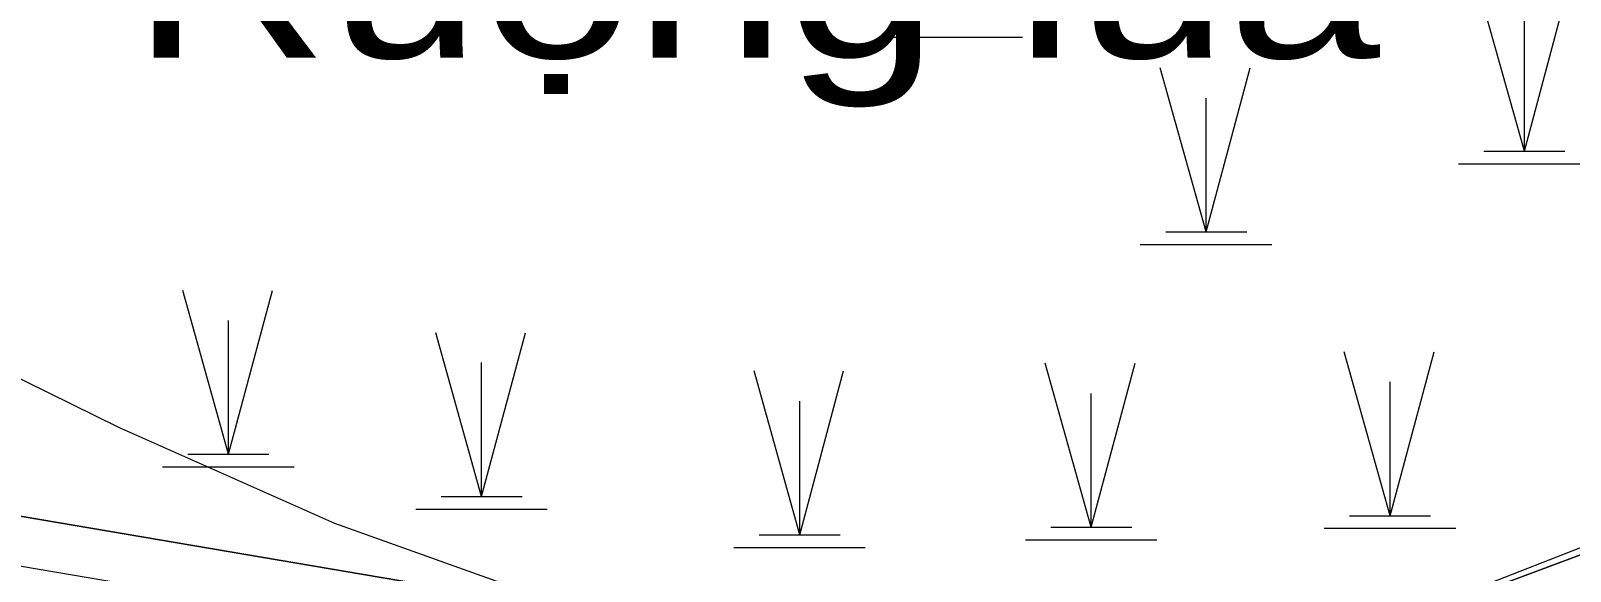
# Model space of a CAD drawing. Header units: metres. Extents: x 532950 to 537618, y 1849954 to 1853119.
# Drawn here: x 534613.8 to 534676.3, y 1851312.8 to 1851334.7 of the extents above; entities that cross this region are included whole.
import ezdxf

# ---------------------------------------------------------------- set-up
doc = ezdxf.new("R2010")
doc.units = ezdxf.units.M
doc.header["$LTSCALE"] = 3.1
for name, color, linetype, lineweight in [('12', 7, 'Continuous', 13), ('45', 7, 'Continuous', 13), ('55', 7, 'Continuous', 13), ('58', 7, 'Continuous', 13)]:
    doc.layers.add(name, color=color, linetype=linetype, lineweight=lineweight)

msp = doc.modelspace()

# ---------------------------------------------------------------- linework, layer by layer
at = {"layer": '12'}
msp.add_lwpolyline([(534785.63, 1851309.97), (534744.52, 1851336.66), (534659.97, 1851305.11), (534583.67, 1851318.06), (534521.97, 1851356.78)], dxfattribs=at)
msp.add_lwpolyline([(534785.63, 1851309.97), (534744.52, 1851336.66), (534659.97, 1851305.11), (534583.67, 1851318.06), (534521.97, 1851356.78)], dxfattribs=at)
at = {"layer": '45'}
msp.add_lwpolyline([(534584.4, 1851319.97), (534659.78, 1851307.18), (534743.33, 1851339.82)], dxfattribs=at)
at = {"layer": '55'}
for p, q in [((534674.43, 1851329.86), (534672.56, 1851336.51)), ((534674.43, 1851329.86), (534676.21, 1851336.51)), ((534674.43, 1851329.86), (534674.43, 1851335.29)), ((534648.71, 1851334.49), (534654.05, 1851334.49)), ((534661.5, 1851326.59), (534659.64, 1851333.24)), ((534661.5, 1851326.59), (534663.29, 1851333.24)), ((534661.5, 1851326.59), (534661.5, 1851332.02)), ((534672.78, 1851329.86), (534676.07, 1851329.86)), ((534671.75, 1851329.35), (534677.09, 1851329.35)), ((534659.86, 1851326.59), (534663.15, 1851326.59)), ((534658.83, 1851326.08), (534664.17, 1851326.08)), ((534621.8, 1851317.57), (534619.94, 1851324.21)), ((534621.8, 1851317.57), (534623.58, 1851324.21)), ((534621.8, 1851317.57), (534621.8, 1851323)), ((534632.07, 1851315.86), (534630.21, 1851322.5)), ((534632.07, 1851315.86), (534633.86, 1851322.5)), ((534668.98, 1851315.08), (534667.11, 1851321.72)), ((534668.98, 1851315.08), (534670.76, 1851321.72)), ((534632.07, 1851315.86), (534632.07, 1851321.29)), ((534645, 1851314.3), (534643.14, 1851320.95)), ((534645, 1851314.3), (534646.78, 1851320.95)), ((534656.83, 1851314.61), (534654.97, 1851321.26)), ((534656.83, 1851314.61), (534658.62, 1851321.26)), ((534668.98, 1851315.08), (534668.98, 1851320.51)), ((534645, 1851314.3), (534645, 1851319.73)), ((534656.83, 1851314.61), (534656.83, 1851320.04)), ((534620.15, 1851317.57), (534623.44, 1851317.57)), ((534619.12, 1851317.06), (534624.46, 1851317.06)), ((534630.43, 1851315.86), (534633.72, 1851315.86)), ((534629.4, 1851315.34), (534634.74, 1851315.34)), ((534655.19, 1851314.61), (534658.48, 1851314.61)), ((534667.33, 1851315.08), (534670.62, 1851315.08)), ((534643.35, 1851314.3), (534646.64, 1851314.3)), ((534654.16, 1851314.1), (534659.5, 1851314.1)), ((534666.3, 1851314.57), (534671.64, 1851314.57)), ((534642.32, 1851313.79), (534647.66, 1851313.79))]:
    msp.add_line(p, q, dxfattribs=at)
for points in [[(534857.56, 1851418), (534816.22, 1851368.3), (534743.69, 1851338.45), (534659.78, 1851307.18), (534584.4, 1851319.97), (534523.24, 1851358.35), (534477.73, 1851405.26), (534456.39, 1851452.17), (534449.28, 1851582.95), (534450.9, 1851641.07), (534444.72, 1851664), (534443.84, 1851690.46), (534441.19, 1851714.27)], [(534634.33, 1851311.83), (534626.11, 1851314.77), (534617.34, 1851318.66), (534608.78, 1851322.86), (534601.19, 1851326.76), (534594.56, 1851330.37), (534588.9, 1851333.69), (534584.21, 1851336.71), (534579.28, 1851339.7), (534572.89, 1851342.93), (534565.04, 1851346.4), (534555.75, 1851350.11)]]:
    msp.add_lwpolyline(points, dxfattribs=at)
at = {"layer": '58'}
msp.add_lwpolyline([(534789.46, 1851309.87), (534744.76, 1851338.89), (534659.78, 1851307.18), (534584.4, 1851319.97), (534523.24, 1851358.35)], dxfattribs=at)

# ---------------------------------------------------------------- texts
at = {"layer": '55', "width": 1.25}
msp.add_text('Ruộng lúa', height=6.657, dxfattribs=at).set_placement((534617.84, 1851333.65))

doc.saveas('drawing.dxf')
